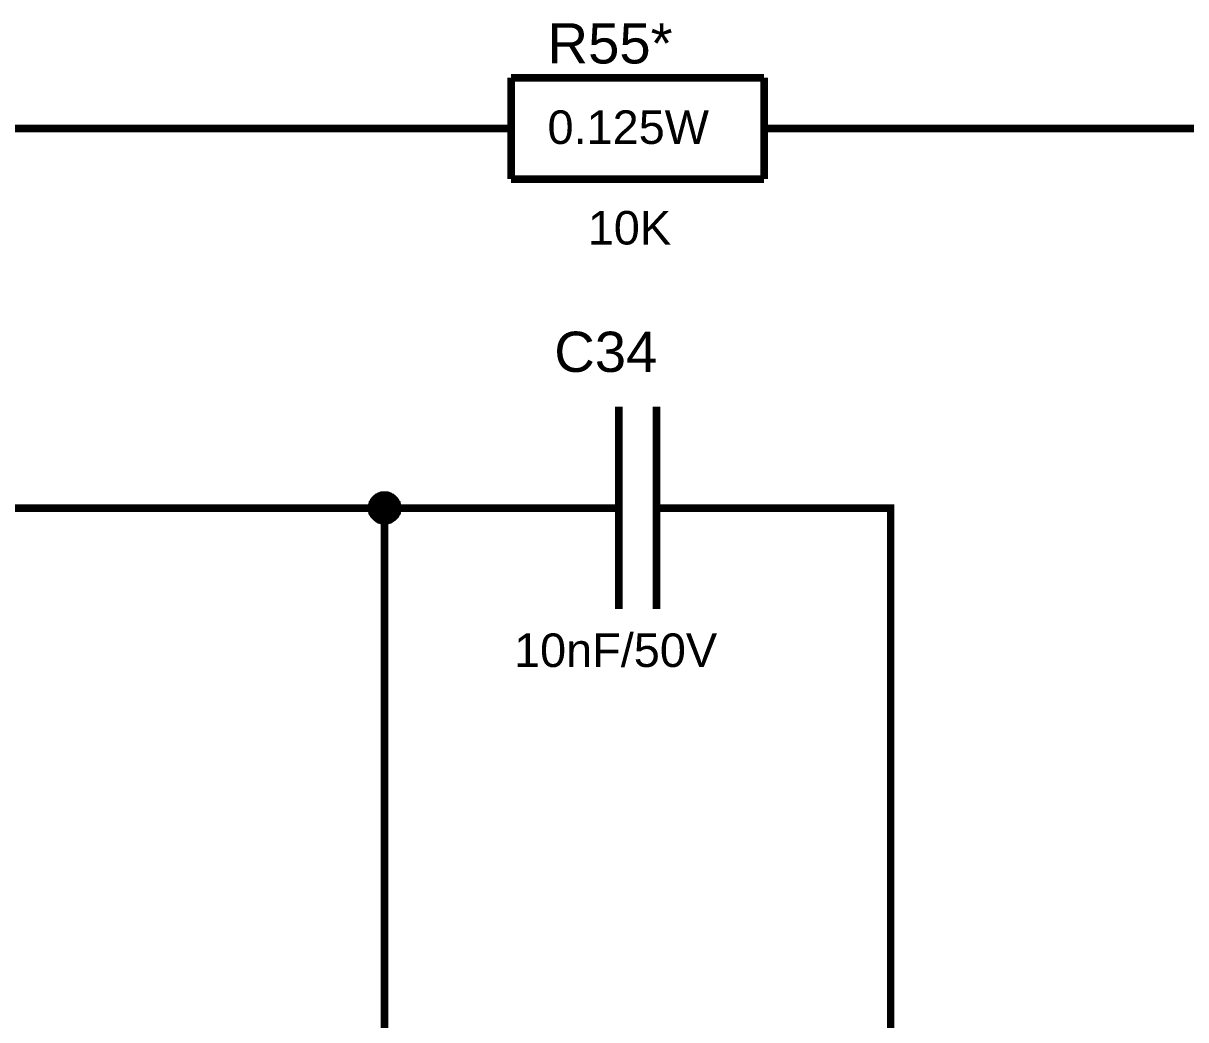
# Model space of a CAD drawing. Header units: millimetres. Extents: x -2024 to 917, y -725 to 13.
# Drawn here: x -1835.73 to -1789.81, y -176.89 to -137.51 of the extents above; entities that cross this region are included whole.
import ezdxf

# ---------------------------------------------------------------- set-up
doc = ezdxf.new("R2010")
doc.units = ezdxf.units.MM
doc.styles.get("Standard").update_dxf_attribs({"font": 'arial.ttf'})

msp = doc.modelspace()

# ---------------------------------------------------------------- linework, layer by layer
at = {"color": 7}
for points, const_width in [([(-1816.464, -139.664), (-1816.464, -143.671)], 0.3), ([(-1816.464, -139.664), (-1806.467, -139.664)], 0.3), ([(-1806.467, -139.664), (-1806.467, -143.671)], 0.3), ([(-1848.954, -141.667), (-1818.963, -141.667)], 0.3), ([(-1816.464, -141.667), (-1818.963, -141.667)], 0.3), ([(-1806.467, -141.667), (-1803.968, -141.667)], 0.3), ([(-1803.968, -141.667), (-1786.473, -141.667), (-1783.974, -141.667)], 0.3), ([(-1816.464, -143.671), (-1806.467, -143.671)], 0.3), ([(-1812.21, -152.663), (-1812.21, -160.66)], 0.3), ([(-1810.721, -152.663), (-1810.721, -160.66)], 0.3), ([(-1821.975, -156.67), (-1821.975, -156.637), (-1821.975, -156.62), (-1821.975, -156.587), (-1821.959, -156.57), (-1821.959, -156.537), (-1821.959, -156.521), (-1821.942, -156.488), (-1821.942, -156.471), (-1821.926, -156.455), (-1821.909, -156.421), (-1821.893, -156.405), (-1821.893, -156.388), (-1821.876, -156.372), (-1821.859, -156.339), (-1821.843, -156.322), (-1821.826, -156.305), (-1821.81, -156.289), (-1821.793, -156.272), (-1821.76, -156.256), (-1821.744, -156.239), (-1821.727, -156.239), (-1821.71, -156.223), (-1821.677, -156.206), (-1821.661, -156.19), (-1821.644, -156.19), (-1821.611, -156.173), (-1821.595, -156.173), (-1821.561, -156.173), (-1821.545, -156.156), (-1821.512, -156.156), (-1821.495, -156.156), (-1821.462, -156.156)], 0.3), ([(-1821.975, -156.67), (-1821.975, -156.637), (-1821.975, -156.62), (-1821.975, -156.587), (-1821.959, -156.57), (-1821.959, -156.537), (-1821.959, -156.521), (-1821.942, -156.488), (-1821.942, -156.471), (-1821.926, -156.455), (-1821.909, -156.421), (-1821.893, -156.405), (-1821.893, -156.388), (-1821.876, -156.372), (-1821.859, -156.339), (-1821.843, -156.322), (-1821.826, -156.305), (-1821.81, -156.289), (-1821.793, -156.272), (-1821.76, -156.256), (-1821.744, -156.239), (-1821.727, -156.239), (-1821.71, -156.223), (-1821.677, -156.206), (-1821.661, -156.19), (-1821.644, -156.19), (-1821.611, -156.173), (-1821.595, -156.173), (-1821.561, -156.173), (-1821.545, -156.156), (-1821.512, -156.156), (-1821.495, -156.156), (-1821.462, -156.156)], 0.3), ([(-1821.975, -156.67), (-1821.975, -156.637), (-1821.975, -156.62), (-1821.975, -156.587), (-1821.959, -156.57), (-1821.959, -156.537), (-1821.959, -156.521), (-1821.942, -156.488), (-1821.942, -156.471), (-1821.926, -156.455), (-1821.909, -156.421), (-1821.893, -156.405), (-1821.893, -156.388), (-1821.876, -156.372), (-1821.859, -156.339), (-1821.843, -156.322), (-1821.826, -156.305), (-1821.81, -156.289), (-1821.793, -156.272), (-1821.76, -156.256), (-1821.744, -156.239), (-1821.727, -156.239), (-1821.71, -156.223), (-1821.677, -156.206), (-1821.661, -156.19), (-1821.644, -156.19), (-1821.611, -156.173), (-1821.595, -156.173), (-1821.561, -156.173), (-1821.545, -156.156), (-1821.512, -156.156), (-1821.495, -156.156), (-1821.462, -156.156)], 0.3), ([(-1821.975, -156.67), (-1821.975, -156.637), (-1821.975, -156.62), (-1821.975, -156.587), (-1821.959, -156.57), (-1821.959, -156.537), (-1821.959, -156.521), (-1821.942, -156.488), (-1821.942, -156.471), (-1821.926, -156.455), (-1821.909, -156.421), (-1821.893, -156.405), (-1821.893, -156.388), (-1821.876, -156.372), (-1821.859, -156.339), (-1821.843, -156.322), (-1821.826, -156.305), (-1821.81, -156.289), (-1821.793, -156.272), (-1821.76, -156.256), (-1821.744, -156.239), (-1821.727, -156.239), (-1821.71, -156.223), (-1821.677, -156.206), (-1821.661, -156.19), (-1821.644, -156.19), (-1821.611, -156.173), (-1821.595, -156.173), (-1821.561, -156.173), (-1821.545, -156.156), (-1821.512, -156.156), (-1821.495, -156.156), (-1821.462, -156.156)], 0.3), ([(-1821.975, -156.67), (-1821.975, -156.637), (-1821.975, -156.62), (-1821.975, -156.587), (-1821.959, -156.57), (-1821.959, -156.537), (-1821.959, -156.521), (-1821.942, -156.488), (-1821.942, -156.471), (-1821.926, -156.455), (-1821.909, -156.421), (-1821.893, -156.405), (-1821.893, -156.388), (-1821.876, -156.372), (-1821.859, -156.339), (-1821.843, -156.322), (-1821.826, -156.305), (-1821.81, -156.289), (-1821.793, -156.272), (-1821.76, -156.256), (-1821.744, -156.239), (-1821.727, -156.239), (-1821.71, -156.223), (-1821.677, -156.206), (-1821.661, -156.19), (-1821.644, -156.19), (-1821.611, -156.173), (-1821.595, -156.173), (-1821.561, -156.173), (-1821.545, -156.156), (-1821.512, -156.156), (-1821.495, -156.156), (-1821.462, -156.156)], 0.0991), ([(-1821.975, -156.67), (-1821.975, -156.637), (-1821.975, -156.62), (-1821.975, -156.587), (-1821.959, -156.57), (-1821.959, -156.537), (-1821.959, -156.521), (-1821.942, -156.488), (-1821.942, -156.471), (-1821.926, -156.455), (-1821.909, -156.421), (-1821.893, -156.405), (-1821.893, -156.388), (-1821.876, -156.372), (-1821.859, -156.339), (-1821.843, -156.322), (-1821.826, -156.305), (-1821.81, -156.289), (-1821.793, -156.272), (-1821.76, -156.256), (-1821.744, -156.239), (-1821.727, -156.239), (-1821.71, -156.223), (-1821.677, -156.206), (-1821.661, -156.19), (-1821.644, -156.19), (-1821.611, -156.173), (-1821.595, -156.173), (-1821.561, -156.173), (-1821.545, -156.156), (-1821.512, -156.156), (-1821.495, -156.156), (-1821.462, -156.156)], 0.0991), ([(-1821.975, -156.67), (-1821.975, -156.637), (-1821.975, -156.62), (-1821.975, -156.587), (-1821.959, -156.57), (-1821.959, -156.537), (-1821.959, -156.521), (-1821.942, -156.488), (-1821.942, -156.471), (-1821.926, -156.455), (-1821.909, -156.421), (-1821.893, -156.405), (-1821.893, -156.388), (-1821.876, -156.372), (-1821.859, -156.339), (-1821.843, -156.322), (-1821.826, -156.305), (-1821.81, -156.289), (-1821.793, -156.272), (-1821.76, -156.256), (-1821.744, -156.239), (-1821.727, -156.239), (-1821.71, -156.223), (-1821.677, -156.206), (-1821.661, -156.19), (-1821.644, -156.19), (-1821.611, -156.173), (-1821.595, -156.173), (-1821.561, -156.173), (-1821.545, -156.156), (-1821.512, -156.156), (-1821.495, -156.156), (-1821.462, -156.156)], 0.0991), ([(-1821.975, -156.67), (-1821.975, -156.637), (-1821.975, -156.62), (-1821.975, -156.587), (-1821.959, -156.57), (-1821.959, -156.537), (-1821.959, -156.521), (-1821.942, -156.488), (-1821.942, -156.471), (-1821.926, -156.455), (-1821.909, -156.421), (-1821.893, -156.405), (-1821.893, -156.388), (-1821.876, -156.372), (-1821.859, -156.339), (-1821.843, -156.322), (-1821.826, -156.305), (-1821.81, -156.289), (-1821.793, -156.272), (-1821.76, -156.256), (-1821.744, -156.239), (-1821.727, -156.239), (-1821.71, -156.223), (-1821.677, -156.206), (-1821.661, -156.19), (-1821.644, -156.19), (-1821.611, -156.173), (-1821.595, -156.173), (-1821.561, -156.173), (-1821.545, -156.156), (-1821.512, -156.156), (-1821.495, -156.156), (-1821.462, -156.156)], 0.0991), ([(-1821.462, -156.156), (-1821.462, -156.156)], 0.3), ([(-1821.462, -156.156), (-1821.429, -156.156), (-1821.413, -156.156), (-1821.379, -156.156), (-1821.363, -156.173), (-1821.33, -156.173), (-1821.313, -156.173), (-1821.28, -156.19), (-1821.264, -156.19), (-1821.247, -156.206), (-1821.214, -156.223), (-1821.197, -156.239), (-1821.181, -156.239), (-1821.164, -156.256), (-1821.131, -156.272), (-1821.115, -156.289), (-1821.098, -156.305), (-1821.082, -156.322), (-1821.065, -156.339), (-1821.048, -156.372), (-1821.032, -156.388), (-1821.032, -156.405), (-1821.015, -156.421), (-1820.999, -156.455), (-1820.982, -156.471), (-1820.982, -156.488), (-1820.966, -156.521), (-1820.966, -156.537), (-1820.966, -156.57), (-1820.949, -156.587), (-1820.949, -156.62), (-1820.949, -156.637), (-1820.949, -156.67)], 0.3), ([(-1821.462, -156.156), (-1821.462, -156.156)], 0.3), ([(-1821.462, -156.156), (-1821.429, -156.156), (-1821.413, -156.156), (-1821.379, -156.156), (-1821.363, -156.173), (-1821.33, -156.173), (-1821.313, -156.173), (-1821.28, -156.19), (-1821.264, -156.19), (-1821.247, -156.206), (-1821.214, -156.223), (-1821.197, -156.239), (-1821.181, -156.239), (-1821.164, -156.256), (-1821.131, -156.272), (-1821.115, -156.289), (-1821.098, -156.305), (-1821.082, -156.322), (-1821.065, -156.339), (-1821.048, -156.372), (-1821.032, -156.388), (-1821.032, -156.405), (-1821.015, -156.421), (-1820.999, -156.455), (-1820.982, -156.471), (-1820.982, -156.488), (-1820.966, -156.521), (-1820.966, -156.537), (-1820.966, -156.57), (-1820.949, -156.587), (-1820.949, -156.62), (-1820.949, -156.637), (-1820.949, -156.67)], 0.3), ([(-1821.462, -156.156), (-1821.462, -156.156)], 0.3), ([(-1821.462, -156.156), (-1821.429, -156.156), (-1821.413, -156.156), (-1821.379, -156.156), (-1821.363, -156.173), (-1821.33, -156.173), (-1821.313, -156.173), (-1821.28, -156.19), (-1821.264, -156.19), (-1821.247, -156.206), (-1821.214, -156.223), (-1821.197, -156.239), (-1821.181, -156.239), (-1821.164, -156.256), (-1821.131, -156.272), (-1821.115, -156.289), (-1821.098, -156.305), (-1821.082, -156.322), (-1821.065, -156.339), (-1821.048, -156.372), (-1821.032, -156.388), (-1821.032, -156.405), (-1821.015, -156.421), (-1820.999, -156.455), (-1820.982, -156.471), (-1820.982, -156.488), (-1820.966, -156.521), (-1820.966, -156.537), (-1820.966, -156.57), (-1820.949, -156.587), (-1820.949, -156.62), (-1820.949, -156.637), (-1820.949, -156.67)], 0.3), ([(-1821.462, -156.156), (-1821.462, -156.156)], 0.3), ([(-1821.462, -156.156), (-1821.429, -156.156), (-1821.413, -156.156), (-1821.379, -156.156), (-1821.363, -156.173), (-1821.33, -156.173), (-1821.313, -156.173), (-1821.28, -156.19), (-1821.264, -156.19), (-1821.247, -156.206), (-1821.214, -156.223), (-1821.197, -156.239), (-1821.181, -156.239), (-1821.164, -156.256), (-1821.131, -156.272), (-1821.115, -156.289), (-1821.098, -156.305), (-1821.082, -156.322), (-1821.065, -156.339), (-1821.048, -156.372), (-1821.032, -156.388), (-1821.032, -156.405), (-1821.015, -156.421), (-1820.999, -156.455), (-1820.982, -156.471), (-1820.982, -156.488), (-1820.966, -156.521), (-1820.966, -156.537), (-1820.966, -156.57), (-1820.949, -156.587), (-1820.949, -156.62), (-1820.949, -156.637), (-1820.949, -156.67)], 0.3), ([(-1821.462, -156.156), (-1821.462, -156.156)], 0.0991), ([(-1821.462, -156.156), (-1821.429, -156.156), (-1821.413, -156.156), (-1821.379, -156.156), (-1821.363, -156.173), (-1821.33, -156.173), (-1821.313, -156.173), (-1821.28, -156.19), (-1821.264, -156.19), (-1821.247, -156.206), (-1821.214, -156.223), (-1821.197, -156.239), (-1821.181, -156.239), (-1821.164, -156.256), (-1821.131, -156.272), (-1821.115, -156.289), (-1821.098, -156.305), (-1821.082, -156.322), (-1821.065, -156.339), (-1821.048, -156.372), (-1821.032, -156.388), (-1821.032, -156.405), (-1821.015, -156.421), (-1820.999, -156.455), (-1820.982, -156.471), (-1820.982, -156.488), (-1820.966, -156.521), (-1820.966, -156.537), (-1820.966, -156.57), (-1820.949, -156.587), (-1820.949, -156.62), (-1820.949, -156.637), (-1820.949, -156.67)], 0.0991), ([(-1821.462, -156.156), (-1821.462, -156.156)], 0.0991), ([(-1821.462, -156.156), (-1821.429, -156.156), (-1821.413, -156.156), (-1821.379, -156.156), (-1821.363, -156.173), (-1821.33, -156.173), (-1821.313, -156.173), (-1821.28, -156.19), (-1821.264, -156.19), (-1821.247, -156.206), (-1821.214, -156.223), (-1821.197, -156.239), (-1821.181, -156.239), (-1821.164, -156.256), (-1821.131, -156.272), (-1821.115, -156.289), (-1821.098, -156.305), (-1821.082, -156.322), (-1821.065, -156.339), (-1821.048, -156.372), (-1821.032, -156.388), (-1821.032, -156.405), (-1821.015, -156.421), (-1820.999, -156.455), (-1820.982, -156.471), (-1820.982, -156.488), (-1820.966, -156.521), (-1820.966, -156.537), (-1820.966, -156.57), (-1820.949, -156.587), (-1820.949, -156.62), (-1820.949, -156.637), (-1820.949, -156.67)], 0.0991), ([(-1821.462, -156.156), (-1821.462, -156.156)], 0.0991), ([(-1821.462, -156.156), (-1821.429, -156.156), (-1821.413, -156.156), (-1821.379, -156.156), (-1821.363, -156.173), (-1821.33, -156.173), (-1821.313, -156.173), (-1821.28, -156.19), (-1821.264, -156.19), (-1821.247, -156.206), (-1821.214, -156.223), (-1821.197, -156.239), (-1821.181, -156.239), (-1821.164, -156.256), (-1821.131, -156.272), (-1821.115, -156.289), (-1821.098, -156.305), (-1821.082, -156.322), (-1821.065, -156.339), (-1821.048, -156.372), (-1821.032, -156.388), (-1821.032, -156.405), (-1821.015, -156.421), (-1820.999, -156.455), (-1820.982, -156.471), (-1820.982, -156.488), (-1820.966, -156.521), (-1820.966, -156.537), (-1820.966, -156.57), (-1820.949, -156.587), (-1820.949, -156.62), (-1820.949, -156.637), (-1820.949, -156.67)], 0.0991), ([(-1821.462, -156.156), (-1821.462, -156.156)], 0.0991), ([(-1821.462, -156.156), (-1821.429, -156.156), (-1821.413, -156.156), (-1821.379, -156.156), (-1821.363, -156.173), (-1821.33, -156.173), (-1821.313, -156.173), (-1821.28, -156.19), (-1821.264, -156.19), (-1821.247, -156.206), (-1821.214, -156.223), (-1821.197, -156.239), (-1821.181, -156.239), (-1821.164, -156.256), (-1821.131, -156.272), (-1821.115, -156.289), (-1821.098, -156.305), (-1821.082, -156.322), (-1821.065, -156.339), (-1821.048, -156.372), (-1821.032, -156.388), (-1821.032, -156.405), (-1821.015, -156.421), (-1820.999, -156.455), (-1820.982, -156.471), (-1820.982, -156.488), (-1820.966, -156.521), (-1820.966, -156.537), (-1820.966, -156.57), (-1820.949, -156.587), (-1820.949, -156.62), (-1820.949, -156.637), (-1820.949, -156.67)], 0.0991), ([(-1848.954, -156.67), (-1821.462, -156.67), (-1815.206, -156.67)], 0.3), ([(-1821.462, -157.167), (-1821.495, -157.167), (-1821.512, -157.167), (-1821.545, -157.167), (-1821.561, -157.15), (-1821.595, -157.15), (-1821.611, -157.15), (-1821.644, -157.133), (-1821.661, -157.133), (-1821.677, -157.117), (-1821.71, -157.1), (-1821.727, -157.1), (-1821.744, -157.084), (-1821.76, -157.067), (-1821.793, -157.051), (-1821.81, -157.034), (-1821.826, -157.018), (-1821.843, -157.001), (-1821.859, -156.984), (-1821.876, -156.968), (-1821.893, -156.951), (-1821.893, -156.935), (-1821.909, -156.902), (-1821.926, -156.885), (-1821.942, -156.868), (-1821.942, -156.835), (-1821.959, -156.819), (-1821.959, -156.802), (-1821.959, -156.769), (-1821.975, -156.753), (-1821.975, -156.719), (-1821.975, -156.703), (-1821.975, -156.67)], 0.3), ([(-1821.975, -156.67), (-1821.975, -156.67)], 0.3), ([(-1821.462, -157.167), (-1821.495, -157.167), (-1821.512, -157.167), (-1821.545, -157.167), (-1821.561, -157.15), (-1821.595, -157.15), (-1821.611, -157.15), (-1821.644, -157.133), (-1821.661, -157.133), (-1821.677, -157.117), (-1821.71, -157.1), (-1821.727, -157.1), (-1821.744, -157.084), (-1821.76, -157.067), (-1821.793, -157.051), (-1821.81, -157.034), (-1821.826, -157.018), (-1821.843, -157.001), (-1821.859, -156.984), (-1821.876, -156.968), (-1821.893, -156.951), (-1821.893, -156.935), (-1821.909, -156.902), (-1821.926, -156.885), (-1821.942, -156.868), (-1821.942, -156.835), (-1821.959, -156.819), (-1821.959, -156.802), (-1821.959, -156.769), (-1821.975, -156.753), (-1821.975, -156.719), (-1821.975, -156.703), (-1821.975, -156.67)], 0.3), ([(-1821.975, -156.67), (-1821.975, -156.67)], 0.3), ([(-1821.462, -157.167), (-1821.495, -157.167), (-1821.512, -157.167), (-1821.545, -157.167), (-1821.561, -157.15), (-1821.595, -157.15), (-1821.611, -157.15), (-1821.644, -157.133), (-1821.661, -157.133), (-1821.677, -157.117), (-1821.71, -157.1), (-1821.727, -157.1), (-1821.744, -157.084), (-1821.76, -157.067), (-1821.793, -157.051), (-1821.81, -157.034), (-1821.826, -157.018), (-1821.843, -157.001), (-1821.859, -156.984), (-1821.876, -156.968), (-1821.893, -156.951), (-1821.893, -156.935), (-1821.909, -156.902), (-1821.926, -156.885), (-1821.942, -156.868), (-1821.942, -156.835), (-1821.959, -156.819), (-1821.959, -156.802), (-1821.959, -156.769), (-1821.975, -156.753), (-1821.975, -156.719), (-1821.975, -156.703), (-1821.975, -156.67)], 0.3), ([(-1821.975, -156.67), (-1821.975, -156.67)], 0.3), ([(-1821.462, -157.167), (-1821.495, -157.167), (-1821.512, -157.167), (-1821.545, -157.167), (-1821.561, -157.15), (-1821.595, -157.15), (-1821.611, -157.15), (-1821.644, -157.133), (-1821.661, -157.133), (-1821.677, -157.117), (-1821.71, -157.1), (-1821.727, -157.1), (-1821.744, -157.084), (-1821.76, -157.067), (-1821.793, -157.051), (-1821.81, -157.034), (-1821.826, -157.018), (-1821.843, -157.001), (-1821.859, -156.984), (-1821.876, -156.968), (-1821.893, -156.951), (-1821.893, -156.935), (-1821.909, -156.902), (-1821.926, -156.885), (-1821.942, -156.868), (-1821.942, -156.835), (-1821.959, -156.819), (-1821.959, -156.802), (-1821.959, -156.769), (-1821.975, -156.753), (-1821.975, -156.719), (-1821.975, -156.703), (-1821.975, -156.67)], 0.3), ([(-1821.975, -156.67), (-1821.975, -156.67)], 0.3), ([(-1820.949, -156.67), (-1820.949, -156.703), (-1820.949, -156.719), (-1820.949, -156.753), (-1820.966, -156.769), (-1820.966, -156.802), (-1820.966, -156.819), (-1820.982, -156.835), (-1820.982, -156.868), (-1820.999, -156.885), (-1821.015, -156.902), (-1821.032, -156.935), (-1821.032, -156.951), (-1821.048, -156.968), (-1821.065, -156.984), (-1821.082, -157.001), (-1821.098, -157.018), (-1821.115, -157.034), (-1821.131, -157.051), (-1821.164, -157.067), (-1821.181, -157.084), (-1821.197, -157.1), (-1821.214, -157.1), (-1821.247, -157.117), (-1821.264, -157.133), (-1821.28, -157.133), (-1821.313, -157.15), (-1821.33, -157.15), (-1821.363, -157.15), (-1821.379, -157.167), (-1821.413, -157.167), (-1821.429, -157.167), (-1821.462, -157.167)], 0.3), ([(-1821.462, -194.159), (-1821.462, -156.67)], 0.3), ([(-1820.949, -156.67), (-1820.949, -156.703), (-1820.949, -156.719), (-1820.949, -156.753), (-1820.966, -156.769), (-1820.966, -156.802), (-1820.966, -156.819), (-1820.982, -156.835), (-1820.982, -156.868), (-1820.999, -156.885), (-1821.015, -156.902), (-1821.032, -156.935), (-1821.032, -156.951), (-1821.048, -156.968), (-1821.065, -156.984), (-1821.082, -157.001), (-1821.098, -157.018), (-1821.115, -157.034), (-1821.131, -157.051), (-1821.164, -157.067), (-1821.181, -157.084), (-1821.197, -157.1), (-1821.214, -157.1), (-1821.247, -157.117), (-1821.264, -157.133), (-1821.28, -157.133), (-1821.313, -157.15), (-1821.33, -157.15), (-1821.363, -157.15), (-1821.379, -157.167), (-1821.413, -157.167), (-1821.429, -157.167), (-1821.462, -157.167)], 0.3), ([(-1820.949, -156.67), (-1820.949, -156.703), (-1820.949, -156.719), (-1820.949, -156.753), (-1820.966, -156.769), (-1820.966, -156.802), (-1820.966, -156.819), (-1820.982, -156.835), (-1820.982, -156.868), (-1820.999, -156.885), (-1821.015, -156.902), (-1821.032, -156.935), (-1821.032, -156.951), (-1821.048, -156.968), (-1821.065, -156.984), (-1821.082, -157.001), (-1821.098, -157.018), (-1821.115, -157.034), (-1821.131, -157.051), (-1821.164, -157.067), (-1821.181, -157.084), (-1821.197, -157.1), (-1821.214, -157.1), (-1821.247, -157.117), (-1821.264, -157.133), (-1821.28, -157.133), (-1821.313, -157.15), (-1821.33, -157.15), (-1821.363, -157.15), (-1821.379, -157.167), (-1821.413, -157.167), (-1821.429, -157.167), (-1821.462, -157.167)], 0.3), ([(-1820.949, -156.67), (-1820.949, -156.703), (-1820.949, -156.719), (-1820.949, -156.753), (-1820.966, -156.769), (-1820.966, -156.802), (-1820.966, -156.819), (-1820.982, -156.835), (-1820.982, -156.868), (-1820.999, -156.885), (-1821.015, -156.902), (-1821.032, -156.935), (-1821.032, -156.951), (-1821.048, -156.968), (-1821.065, -156.984), (-1821.082, -157.001), (-1821.098, -157.018), (-1821.115, -157.034), (-1821.131, -157.051), (-1821.164, -157.067), (-1821.181, -157.084), (-1821.197, -157.1), (-1821.214, -157.1), (-1821.247, -157.117), (-1821.264, -157.133), (-1821.28, -157.133), (-1821.313, -157.15), (-1821.33, -157.15), (-1821.363, -157.15), (-1821.379, -157.167), (-1821.413, -157.167), (-1821.429, -157.167), (-1821.462, -157.167)], 0.3), ([(-1820.949, -156.67), (-1820.949, -156.67), (-1820.949, -156.67), (-1820.949, -156.67), (-1820.949, -156.67), (-1820.949, -156.67), (-1820.949, -156.67), (-1820.949, -156.67), (-1820.949, -156.67), (-1820.949, -156.67), (-1820.949, -156.67), (-1820.949, -156.67), (-1820.949, -156.67), (-1820.949, -156.67), (-1820.949, -156.67), (-1820.949, -156.67), (-1820.949, -156.67), (-1820.949, -156.67), (-1820.949, -156.67), (-1820.949, -156.67), (-1820.949, -156.67), (-1820.949, -156.67), (-1820.949, -156.67), (-1820.949, -156.67), (-1820.949, -156.67), (-1820.949, -156.67), (-1820.949, -156.67), (-1820.949, -156.67), (-1820.949, -156.67), (-1820.949, -156.67), (-1820.949, -156.67), (-1820.949, -156.67), (-1820.949, -156.67)], 0.3), ([(-1820.949, -156.67), (-1820.949, -156.67)], 0.3), ([(-1820.949, -156.67), (-1820.949, -156.67), (-1820.949, -156.67), (-1820.949, -156.67), (-1820.949, -156.67), (-1820.949, -156.67), (-1820.949, -156.67), (-1820.949, -156.67), (-1820.949, -156.67), (-1820.949, -156.67), (-1820.949, -156.67), (-1820.949, -156.67), (-1820.949, -156.67), (-1820.949, -156.67), (-1820.949, -156.67), (-1820.949, -156.67), (-1820.949, -156.67), (-1820.949, -156.67), (-1820.949, -156.67), (-1820.949, -156.67), (-1820.949, -156.67), (-1820.949, -156.67), (-1820.949, -156.67), (-1820.949, -156.67), (-1820.949, -156.67), (-1820.949, -156.67), (-1820.949, -156.67), (-1820.949, -156.67), (-1820.949, -156.67), (-1820.949, -156.67), (-1820.949, -156.67), (-1820.949, -156.67), (-1820.949, -156.67)], 0.3), ([(-1820.949, -156.67), (-1820.949, -156.67)], 0.3), ([(-1820.949, -156.67), (-1820.949, -156.67), (-1820.949, -156.67), (-1820.949, -156.67), (-1820.949, -156.67), (-1820.949, -156.67), (-1820.949, -156.67), (-1820.949, -156.67), (-1820.949, -156.67), (-1820.949, -156.67), (-1820.949, -156.67), (-1820.949, -156.67), (-1820.949, -156.67), (-1820.949, -156.67), (-1820.949, -156.67), (-1820.949, -156.67), (-1820.949, -156.67), (-1820.949, -156.67), (-1820.949, -156.67), (-1820.949, -156.67), (-1820.949, -156.67), (-1820.949, -156.67), (-1820.949, -156.67), (-1820.949, -156.67), (-1820.949, -156.67), (-1820.949, -156.67), (-1820.949, -156.67), (-1820.949, -156.67), (-1820.949, -156.67), (-1820.949, -156.67), (-1820.949, -156.67), (-1820.949, -156.67), (-1820.949, -156.67)], 0.3), ([(-1820.949, -156.67), (-1820.949, -156.67)], 0.3), ([(-1820.949, -156.67), (-1820.949, -156.67), (-1820.949, -156.67), (-1820.949, -156.67), (-1820.949, -156.67), (-1820.949, -156.67), (-1820.949, -156.67), (-1820.949, -156.67), (-1820.949, -156.67), (-1820.949, -156.67), (-1820.949, -156.67), (-1820.949, -156.67), (-1820.949, -156.67), (-1820.949, -156.67), (-1820.949, -156.67), (-1820.949, -156.67), (-1820.949, -156.67), (-1820.949, -156.67), (-1820.949, -156.67), (-1820.949, -156.67), (-1820.949, -156.67), (-1820.949, -156.67), (-1820.949, -156.67), (-1820.949, -156.67), (-1820.949, -156.67), (-1820.949, -156.67), (-1820.949, -156.67), (-1820.949, -156.67), (-1820.949, -156.67), (-1820.949, -156.67), (-1820.949, -156.67), (-1820.949, -156.67), (-1820.949, -156.67)], 0.3), ([(-1820.949, -156.67), (-1820.949, -156.67)], 0.3), ([(-1812.21, -156.67), (-1815.206, -156.67)], 0.3), ([(-1810.721, -156.67), (-1807.708, -156.67)], 0.3), ([(-1807.708, -156.67), (-1801.468, -156.67), (-1801.468, -224.164), (-1791.472, -224.164), (-1751.484, -224.164)], 0.3), ([(-1821.462, -157.167), (-1821.495, -157.167), (-1821.512, -157.167), (-1821.545, -157.167), (-1821.561, -157.15), (-1821.595, -157.15), (-1821.611, -157.15), (-1821.644, -157.133), (-1821.661, -157.133), (-1821.677, -157.117), (-1821.71, -157.1), (-1821.727, -157.1), (-1821.744, -157.084), (-1821.76, -157.067), (-1821.793, -157.051), (-1821.81, -157.034), (-1821.826, -157.018), (-1821.843, -157.001), (-1821.859, -156.984), (-1821.876, -156.968), (-1821.893, -156.951), (-1821.893, -156.935), (-1821.909, -156.902), (-1821.926, -156.885), (-1821.942, -156.868), (-1821.942, -156.835), (-1821.959, -156.819), (-1821.959, -156.802), (-1821.959, -156.769), (-1821.975, -156.753), (-1821.975, -156.719), (-1821.975, -156.703), (-1821.975, -156.67)], 0.0991), ([(-1821.975, -156.67), (-1821.975, -156.67)], 0.0991), ([(-1821.462, -157.167), (-1821.495, -157.167), (-1821.512, -157.167), (-1821.545, -157.167), (-1821.561, -157.15), (-1821.595, -157.15), (-1821.611, -157.15), (-1821.644, -157.133), (-1821.661, -157.133), (-1821.677, -157.117), (-1821.71, -157.1), (-1821.727, -157.1), (-1821.744, -157.084), (-1821.76, -157.067), (-1821.793, -157.051), (-1821.81, -157.034), (-1821.826, -157.018), (-1821.843, -157.001), (-1821.859, -156.984), (-1821.876, -156.968), (-1821.893, -156.951), (-1821.893, -156.935), (-1821.909, -156.902), (-1821.926, -156.885), (-1821.942, -156.868), (-1821.942, -156.835), (-1821.959, -156.819), (-1821.959, -156.802), (-1821.959, -156.769), (-1821.975, -156.753), (-1821.975, -156.719), (-1821.975, -156.703), (-1821.975, -156.67)], 0.0991), ([(-1821.975, -156.67), (-1821.975, -156.67)], 0.0991), ([(-1821.462, -157.167), (-1821.495, -157.167), (-1821.512, -157.167), (-1821.545, -157.167), (-1821.561, -157.15), (-1821.595, -157.15), (-1821.611, -157.15), (-1821.644, -157.133), (-1821.661, -157.133), (-1821.677, -157.117), (-1821.71, -157.1), (-1821.727, -157.1), (-1821.744, -157.084), (-1821.76, -157.067), (-1821.793, -157.051), (-1821.81, -157.034), (-1821.826, -157.018), (-1821.843, -157.001), (-1821.859, -156.984), (-1821.876, -156.968), (-1821.893, -156.951), (-1821.893, -156.935), (-1821.909, -156.902), (-1821.926, -156.885), (-1821.942, -156.868), (-1821.942, -156.835), (-1821.959, -156.819), (-1821.959, -156.802), (-1821.959, -156.769), (-1821.975, -156.753), (-1821.975, -156.719), (-1821.975, -156.703), (-1821.975, -156.67)], 0.0991), ([(-1821.975, -156.67), (-1821.975, -156.67)], 0.0991), ([(-1821.462, -157.167), (-1821.495, -157.167), (-1821.512, -157.167), (-1821.545, -157.167), (-1821.561, -157.15), (-1821.595, -157.15), (-1821.611, -157.15), (-1821.644, -157.133), (-1821.661, -157.133), (-1821.677, -157.117), (-1821.71, -157.1), (-1821.727, -157.1), (-1821.744, -157.084), (-1821.76, -157.067), (-1821.793, -157.051), (-1821.81, -157.034), (-1821.826, -157.018), (-1821.843, -157.001), (-1821.859, -156.984), (-1821.876, -156.968), (-1821.893, -156.951), (-1821.893, -156.935), (-1821.909, -156.902), (-1821.926, -156.885), (-1821.942, -156.868), (-1821.942, -156.835), (-1821.959, -156.819), (-1821.959, -156.802), (-1821.959, -156.769), (-1821.975, -156.753), (-1821.975, -156.719), (-1821.975, -156.703), (-1821.975, -156.67)], 0.0991), ([(-1821.975, -156.67), (-1821.975, -156.67)], 0.0991), ([(-1820.949, -156.67), (-1820.949, -156.703), (-1820.949, -156.719), (-1820.949, -156.753), (-1820.966, -156.769), (-1820.966, -156.802), (-1820.966, -156.819), (-1820.982, -156.835), (-1820.982, -156.868), (-1820.999, -156.885), (-1821.015, -156.902), (-1821.032, -156.935), (-1821.032, -156.951), (-1821.048, -156.968), (-1821.065, -156.984), (-1821.082, -157.001), (-1821.098, -157.018), (-1821.115, -157.034), (-1821.131, -157.051), (-1821.164, -157.067), (-1821.181, -157.084), (-1821.197, -157.1), (-1821.214, -157.1), (-1821.247, -157.117), (-1821.264, -157.133), (-1821.28, -157.133), (-1821.313, -157.15), (-1821.33, -157.15), (-1821.363, -157.15), (-1821.379, -157.167), (-1821.413, -157.167), (-1821.429, -157.167), (-1821.462, -157.167)], 0.0991), ([(-1820.949, -156.67), (-1820.949, -156.703), (-1820.949, -156.719), (-1820.949, -156.753), (-1820.966, -156.769), (-1820.966, -156.802), (-1820.966, -156.819), (-1820.982, -156.835), (-1820.982, -156.868), (-1820.999, -156.885), (-1821.015, -156.902), (-1821.032, -156.935), (-1821.032, -156.951), (-1821.048, -156.968), (-1821.065, -156.984), (-1821.082, -157.001), (-1821.098, -157.018), (-1821.115, -157.034), (-1821.131, -157.051), (-1821.164, -157.067), (-1821.181, -157.084), (-1821.197, -157.1), (-1821.214, -157.1), (-1821.247, -157.117), (-1821.264, -157.133), (-1821.28, -157.133), (-1821.313, -157.15), (-1821.33, -157.15), (-1821.363, -157.15), (-1821.379, -157.167), (-1821.413, -157.167), (-1821.429, -157.167), (-1821.462, -157.167)], 0.0991), ([(-1820.949, -156.67), (-1820.949, -156.703), (-1820.949, -156.719), (-1820.949, -156.753), (-1820.966, -156.769), (-1820.966, -156.802), (-1820.966, -156.819), (-1820.982, -156.835), (-1820.982, -156.868), (-1820.999, -156.885), (-1821.015, -156.902), (-1821.032, -156.935), (-1821.032, -156.951), (-1821.048, -156.968), (-1821.065, -156.984), (-1821.082, -157.001), (-1821.098, -157.018), (-1821.115, -157.034), (-1821.131, -157.051), (-1821.164, -157.067), (-1821.181, -157.084), (-1821.197, -157.1), (-1821.214, -157.1), (-1821.247, -157.117), (-1821.264, -157.133), (-1821.28, -157.133), (-1821.313, -157.15), (-1821.33, -157.15), (-1821.363, -157.15), (-1821.379, -157.167), (-1821.413, -157.167), (-1821.429, -157.167), (-1821.462, -157.167)], 0.0991), ([(-1820.949, -156.67), (-1820.949, -156.703), (-1820.949, -156.719), (-1820.949, -156.753), (-1820.966, -156.769), (-1820.966, -156.802), (-1820.966, -156.819), (-1820.982, -156.835), (-1820.982, -156.868), (-1820.999, -156.885), (-1821.015, -156.902), (-1821.032, -156.935), (-1821.032, -156.951), (-1821.048, -156.968), (-1821.065, -156.984), (-1821.082, -157.001), (-1821.098, -157.018), (-1821.115, -157.034), (-1821.131, -157.051), (-1821.164, -157.067), (-1821.181, -157.084), (-1821.197, -157.1), (-1821.214, -157.1), (-1821.247, -157.117), (-1821.264, -157.133), (-1821.28, -157.133), (-1821.313, -157.15), (-1821.33, -157.15), (-1821.363, -157.15), (-1821.379, -157.167), (-1821.413, -157.167), (-1821.429, -157.167), (-1821.462, -157.167)], 0.0991), ([(-1820.949, -156.67), (-1820.949, -156.67), (-1820.949, -156.67), (-1820.949, -156.67), (-1820.949, -156.67), (-1820.949, -156.67), (-1820.949, -156.67), (-1820.949, -156.67), (-1820.949, -156.67), (-1820.949, -156.67), (-1820.949, -156.67), (-1820.949, -156.67), (-1820.949, -156.67), (-1820.949, -156.67), (-1820.949, -156.67), (-1820.949, -156.67), (-1820.949, -156.67), (-1820.949, -156.67), (-1820.949, -156.67), (-1820.949, -156.67), (-1820.949, -156.67), (-1820.949, -156.67), (-1820.949, -156.67), (-1820.949, -156.67), (-1820.949, -156.67), (-1820.949, -156.67), (-1820.949, -156.67), (-1820.949, -156.67), (-1820.949, -156.67), (-1820.949, -156.67), (-1820.949, -156.67), (-1820.949, -156.67), (-1820.949, -156.67)], 0.0991), ([(-1820.949, -156.67), (-1820.949, -156.67)], 0.0991), ([(-1820.949, -156.67), (-1820.949, -156.67), (-1820.949, -156.67), (-1820.949, -156.67), (-1820.949, -156.67), (-1820.949, -156.67), (-1820.949, -156.67), (-1820.949, -156.67), (-1820.949, -156.67), (-1820.949, -156.67), (-1820.949, -156.67), (-1820.949, -156.67), (-1820.949, -156.67), (-1820.949, -156.67), (-1820.949, -156.67), (-1820.949, -156.67), (-1820.949, -156.67), (-1820.949, -156.67), (-1820.949, -156.67), (-1820.949, -156.67), (-1820.949, -156.67), (-1820.949, -156.67), (-1820.949, -156.67), (-1820.949, -156.67), (-1820.949, -156.67), (-1820.949, -156.67), (-1820.949, -156.67), (-1820.949, -156.67), (-1820.949, -156.67), (-1820.949, -156.67), (-1820.949, -156.67), (-1820.949, -156.67), (-1820.949, -156.67)], 0.0991), ([(-1820.949, -156.67), (-1820.949, -156.67)], 0.0991), ([(-1820.949, -156.67), (-1820.949, -156.67), (-1820.949, -156.67), (-1820.949, -156.67), (-1820.949, -156.67), (-1820.949, -156.67), (-1820.949, -156.67), (-1820.949, -156.67), (-1820.949, -156.67), (-1820.949, -156.67), (-1820.949, -156.67), (-1820.949, -156.67), (-1820.949, -156.67), (-1820.949, -156.67), (-1820.949, -156.67), (-1820.949, -156.67), (-1820.949, -156.67), (-1820.949, -156.67), (-1820.949, -156.67), (-1820.949, -156.67), (-1820.949, -156.67), (-1820.949, -156.67), (-1820.949, -156.67), (-1820.949, -156.67), (-1820.949, -156.67), (-1820.949, -156.67), (-1820.949, -156.67), (-1820.949, -156.67), (-1820.949, -156.67), (-1820.949, -156.67), (-1820.949, -156.67), (-1820.949, -156.67), (-1820.949, -156.67)], 0.0991), ([(-1820.949, -156.67), (-1820.949, -156.67)], 0.0991), ([(-1820.949, -156.67), (-1820.949, -156.67), (-1820.949, -156.67), (-1820.949, -156.67), (-1820.949, -156.67), (-1820.949, -156.67), (-1820.949, -156.67), (-1820.949, -156.67), (-1820.949, -156.67), (-1820.949, -156.67), (-1820.949, -156.67), (-1820.949, -156.67), (-1820.949, -156.67), (-1820.949, -156.67), (-1820.949, -156.67), (-1820.949, -156.67), (-1820.949, -156.67), (-1820.949, -156.67), (-1820.949, -156.67), (-1820.949, -156.67), (-1820.949, -156.67), (-1820.949, -156.67), (-1820.949, -156.67), (-1820.949, -156.67), (-1820.949, -156.67), (-1820.949, -156.67), (-1820.949, -156.67), (-1820.949, -156.67), (-1820.949, -156.67), (-1820.949, -156.67), (-1820.949, -156.67), (-1820.949, -156.67), (-1820.949, -156.67)], 0.0991), ([(-1820.949, -156.67), (-1820.949, -156.67)], 0.0991)]:
    msp.add_lwpolyline(points, dxfattribs=dict(at, const_width=const_width))
at = {"color": 7, "const_width": 0.508}
msp.add_lwpolyline([(-1821.706, -156.658, 1), (-1821.198, -156.658, 1)], format="xyb", close=True, dxfattribs=at)

# ---------------------------------------------------------------- texts
at = {"color": 7}
for s, height, p in [('R55*', 1.5897, (-1815.024, -139.101)), ('0.125W', 1.3247, (-1815.024, -142.28)), ('10K', 1.3247, (-1813.435, -146.254)), ('C34', 1.5897, (-1814.759, -151.288)), ('10nF/50V', 1.3247, (-1816.348, -162.946))]:
    msp.add_text(s, height=height, dxfattribs=at).set_placement(p)

doc.saveas('drawing.dxf')
